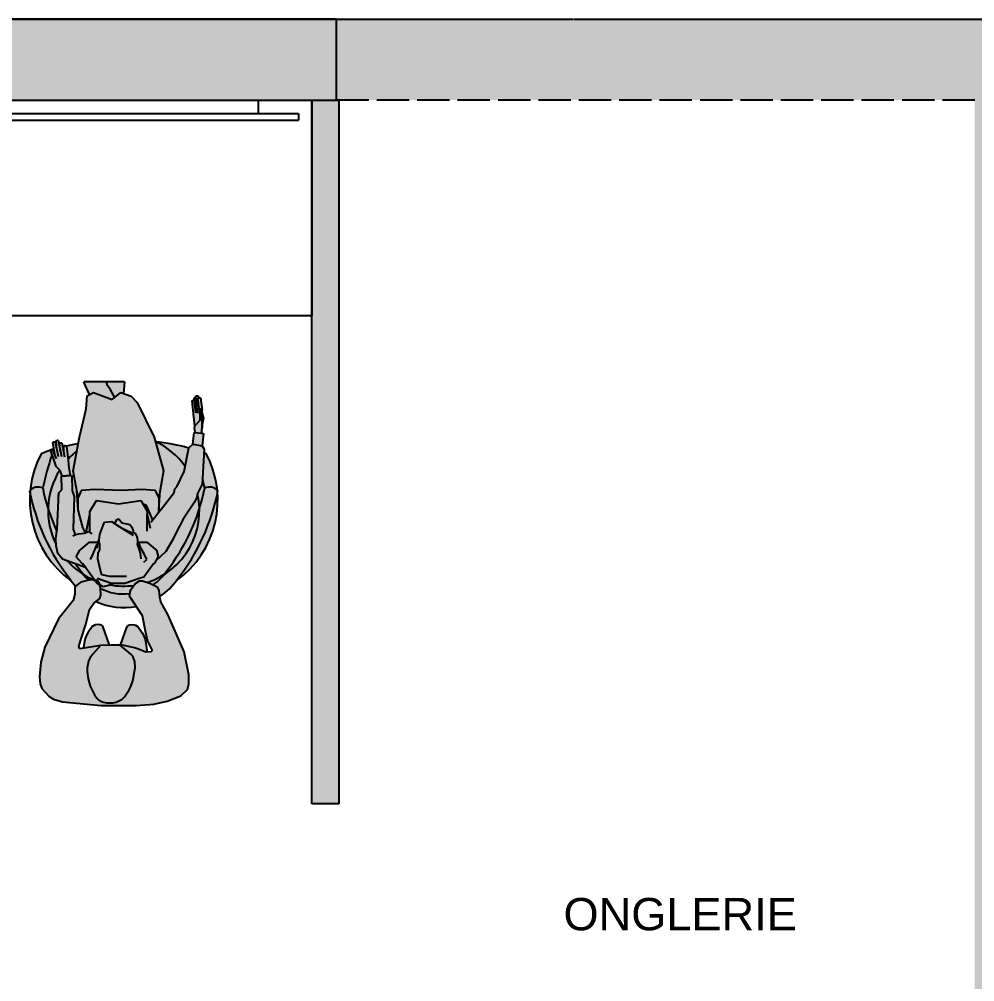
# Model space of a CAD drawing. Header units: millimetres. Extents: x 61345 to 69644, y 9491 to 29385.
# Drawn here: x 64553.7 to 64908.5, y 18726.3 to 19083.6 of the extents above; entities that cross this region are included whole.
import ezdxf

# ---------------------------------------------------------------- set-up
doc = ezdxf.new("R2010")
doc.units = ezdxf.units.MM
doc.linetypes.add('ACAD_ISO02W100', pattern=[15, 12, -3])
doc.linetypes.add('DASHED2', pattern=[0.375, 0.25, -0.125])
doc.layers.add('Plan Archi', color=8, linetype='Continuous')
doc.styles.get("Standard").update_dxf_attribs({"font": 'arial.ttf'})

msp = doc.modelspace()

# ---------------------------------------------------------------- hatches: boundary and pattern name
at = {"layer": 'Plan Archi'}
h = msp.add_hatch(color=256, dxfattribs=at)
h.dxf.hatch_style = 1
h.paths.add_polyline_path([(64671.47, 19083.57), (63976.8, 19083.57), (63976.8, 19053.57), (64671.47, 19053.57)])
at = {"layer": 'Plan Archi', "linetype": 'ACAD_ISO02W100'}
msp.add_hatch(color=256, dxfattribs=at).paths.add_polyline_path([(64671.47, 19083.57), (64938.47, 19083.57), (64938.47, 19053.57), (64671.47, 19053.57)])
at = {"layer": 'Plan Archi'}
h = msp.add_hatch(color=256, dxfattribs=at)
h.dxf.hatch_style = 1
h.paths.add_polyline_path([(64662.39, 19053.57), (64672.39, 19053.57), (64672.39, 18792.3), (64662.39, 18792.3)])
h = msp.add_hatch(color=256, dxfattribs=at)
h.dxf.hatch_style = 1
h.paths.add_polyline_path([(65419.16, 18372.3), (65419.16, 18402.3), (65164.18, 18402.3), (65164.18, 18816.11), (64938.47, 18816.11), (64938.47, 19053.57), (64908.47, 19053.57), (64908.47, 18592.3), (64898.47, 18592.3), (64898.47, 18582.3), (64928.47, 18582.3), (64928.47, 18572.3), (64938.47, 18572.3), (64938.47, 18582.3), (65029.89, 18582.3), (65029.89, 18592.3), (64938.47, 18592.3), (64938.47, 18786.11), (65134.18, 18786.11), (65134.18, 18592.3), (65124.18, 18592.3), (65124.18, 18582.3), (65134.18, 18582.3), (65134.18, 18402.3), (64938.47, 18402.3), (64938.47, 18372.3)])
at = {"layer": 'Plan Archi', "true_color": 0xffffff}
h = msp.add_hatch(color=7, dxfattribs=at)
h.dxf.hatch_style = 1
h.paths.add_polyline_path([(64573.77, 18915.97), (64575.54, 18906.01), (64576.64, 18908.6), (64581.82, 18909.01), (64591.65, 18908.6), (64599.15, 18909.01), (64604.34, 18908.6), (64605.57, 18906.01), (64607.2, 18915.97), (64603.79, 18928.39), (64597.52, 18941.35), (64595.2, 18943.67), (64591.37, 18945.04), (64588.24, 18942.44), (64581.28, 18945.04), (64578.96, 18943.81), (64578.55, 18938.9), (64576.09, 18928.39)])
h.paths.add_polyline_path([(64591.37, 18945.04), (64592.38, 18944.68), (64592.72, 18948.95), (64586.07, 18948.95), (64586.46, 18947.63), (64587.55, 18945.99), (64589.16, 18943.21)])
h.paths.add_polyline_path([(64588.24, 18942.44), (64589.16, 18943.21), (64587.55, 18945.99), (64586.46, 18947.63), (64586.07, 18948.95), (64577.67, 18948.95), (64578.27, 18947.49), (64579.77, 18944.24), (64581.28, 18945.04)])
h.paths.add_polyline_path([(64618.12, 18925.8), (64621.67, 18925.25), (64622.12, 18929.84), (64621.4, 18929.89), (64618.6, 18930.12)])
h.paths.add_polyline_path([(64621.67, 18932.21), (64621.67, 18935.08), (64621.67, 18935.21), (64621.67, 18938.21), (64621.4, 18938.9), (64620.85, 18938.76), (64620.71, 18936.99), (64620.71, 18934.67), (64618.94, 18932.62), (64618.8, 18931.53), (64619.09, 18930.08), (64621.4, 18929.89), (64621.4, 18931.25)])
h = msp.add_hatch(color=7, dxfattribs=at)
h.dxf.hatch_style = 1
h.paths.add_polyline_path([(64618.53, 18936.03), (64618.94, 18932.62), (64620.71, 18934.67), (64620.71, 18936.99), (64620.85, 18938.76), (64621.4, 18938.9), (64621.57, 18938.46), (64620.99, 18942.99), (64620.58, 18942.99), (64620.31, 18942.99), (64620.17, 18943.81), (64619.76, 18943.81), (64619.21, 18943.81), (64619.3, 18942.99), (64619.21, 18942.99), (64618.67, 18942.99), (64618.75, 18942.17), (64618.12, 18942.17), (64617.85, 18941.9)])
h = msp.add_hatch(color=7, dxfattribs=at)
h.dxf.hatch_style = 1
h.paths.add_polyline_path([(64621.67, 18933.17), (64622.08, 18935.49), (64621.67, 18937.53), (64621.67, 18935.21)])
h = msp.add_hatch(color=7, dxfattribs=at)
h.dxf.hatch_style = 1
h.paths.add_polyline_path([(64557.76, 18908.79, -0.292249), (64562.42, 18909.58, -0.028149), (64565.87, 18922), (64565.45, 18923.2), (64565.58, 18923.75), (64561.83, 18922.3, 0.096549)])
h.paths.add_polyline_path([(64572.98, 18875.1, -0.008687), (64572.5, 18875.79, -0.114135), (64557.66, 18907.69, 0.260508)])
h.paths.add_polyline_path([(64615.34, 18917.61), (64616.62, 18924.42, 0.041394), (64604.42, 18926.69, -0.128467)])
h = msp.add_hatch(color=7, dxfattribs=at)
h.dxf.hatch_style = 1
h.paths.add_polyline_path([(64608.4, 18878.75, -0.020541), (64607.48, 18877.48, 0.263343), (64620.58, 18901.86, -0.090174)], flags=17)
h.paths.add_polyline_path([(64605.97, 18908.44), (64605.57, 18901.5), (64605.23, 18900.21), (64606.93, 18902.32), (64611.16, 18907.92), (64611.44, 18909.28), (64612.25, 18909.97), (64614.98, 18915.7), (64615.34, 18917.61, 0.128467), (64604.42, 18926.69, 0.000565), (64604.25, 18926.71), (64607.2, 18915.97)])
h.paths.add_polyline_path([(64575.54, 18906.01), (64575.54, 18901.5), (64575.16, 18908.17), (64573.77, 18915.97), (64575.15, 18923.37, 0.040509), (64571.81, 18920.28), (64571.86, 18919.93), (64572.13, 18916.93), (64572.27, 18916.38), (64572.55, 18914.16), (64569.4, 18913.97), (64569.54, 18908.87), (64568.45, 18907.78), (64567.77, 18894.41), (64567.28, 18890.77), (64567.39, 18888.08), (64568.06, 18885.21), (64569.76, 18883.12), (64578.35, 18880.02), (64580.87, 18876.53), (64581.73, 18875.31), (64582.67, 18875.24), (64583.35, 18874.43), (64583.56, 18873.59), (64584.82, 18872.85), (64586.87, 18873.39), (64587.77, 18874.14), (64587.96, 18874.08), (64592.88, 18874.08), (64598.2, 18875.99), (64599.97, 18876.53), (64603.52, 18881.44), (64603.93, 18881.72), (64604.33, 18882.47), (64608.08, 18886.03), (64610.66, 18890.48), (64611.94, 18893.05), (64614.5, 18898.03), (64618.8, 18904.37), (64619.5, 18905.93), (64620.03, 18907.78), (64621.62, 18911), (64622.35, 18924.02), (64621.67, 18925.25), (64618.12, 18925.8), (64616.62, 18924.43), (64614.98, 18915.7), (64612.25, 18909.97), (64611.44, 18909.28), (64611.16, 18907.92), (64606.93, 18902.32), (64605.23, 18900.21), (64605.57, 18901.5), (64605.57, 18906.01), (64604.34, 18908.6), (64599.15, 18909.01), (64591.65, 18908.6), (64581.82, 18909.01), (64576.64, 18908.6)])
h.paths.add_polyline_path([(64591.78, 18894.68), (64590.83, 18895.23), (64587.96, 18897.14)], flags=16)
h.paths.add_polyline_path([(64564.4, 18901.86, 0.03092), (64567.64, 18893.44), (64567.77, 18894.41), (64568.45, 18907.78), (64569.54, 18908.87), (64569.4, 18913.97), (64569.65, 18913.99), (64568.86, 18916.11), (64568.72, 18916.24, 0.136056)])
h.paths.add_polyline_path([(64572.5, 18875.79, 0.035379), (64574.61, 18873.11), (64576.14, 18874.36), (64576.61, 18874.56), (64578.57, 18875.16), (64579.5, 18875.32, -0.038546), (64577.5, 18877.48, -0.068994), (64571.6, 18882.46), (64569.76, 18883.12), (64568.06, 18885.21), (64567.39, 18888.08), (64567.36, 18888.68, -0.122041), (64564.4, 18901.86, -0.027275), (64562.42, 18909.58, 0.292249), (64557.76, 18908.79, 0.007458), (64557.66, 18907.69, 0.114135)])
h.paths.add_polyline_path([(64562.42, 18909.58, 0.027275), (64564.4, 18901.86, -0.136056), (64568.72, 18916.24), (64567.36, 18917.61), (64566.4, 18920.47), (64565.87, 18922, 0.028149)])
h.paths.add_polyline_path([(64571.81, 18920.28, -0.040509), (64575.15, 18923.37), (64575.65, 18926.03, 0.015204), (64571.18, 18925.13)])
h.paths.add_polyline_path([(64610.66, 18890.48), (64608.08, 18886.03), (64604.33, 18882.47), (64603.93, 18881.72), (64603.52, 18881.44), (64599.97, 18876.53), (64598.2, 18875.99), (64592.88, 18874.08), (64587.96, 18874.08), (64587.77, 18874.14), (64587.19, 18873.66, 0.082095), (64596.35, 18873.42), (64596.86, 18874.16), (64598.16, 18874.96), (64599.48, 18875.01), (64601.02, 18874.48, 0.063579), (64607.48, 18877.48, 0.020541), (64608.4, 18878.75, 0.090174), (64620.58, 18901.86, 0.049524), (64619.92, 18907.38), (64619.5, 18905.93), (64618.8, 18904.37), (64614.5, 18898.03), (64611.94, 18893.05)], flags=17)
h.paths.add_polyline_path([(64620.58, 18901.86, 0.027275), (64622.56, 18909.58, 0.007853), (64621.74, 18913.08), (64621.62, 18911), (64620.03, 18907.78), (64619.92, 18907.38, -0.049524)])
h.paths.add_polyline_path([(64576.58, 18878.75, 0.020541), (64577.5, 18877.48, 0.04204), (64581.69, 18875.31), (64581.73, 18875.31), (64580.87, 18876.53), (64578.35, 18880.02), (64574.63, 18881.36, 0.011168)], flags=17)
h.paths.add_polyline_path([(64577.5, 18877.48, -0.020541), (64576.58, 18878.75, -0.011168), (64574.63, 18881.36), (64571.6, 18882.46, 0.068994)], flags=17)
h.paths.add_polyline_path([(64567.36, 18888.68), (64567.28, 18890.77), (64567.64, 18893.44, -0.03092), (64564.4, 18901.86, 0.122041)], flags=17)
h.paths.add_polyline_path([(64594.66, 18870.35), (64594.94, 18871.37), (64596.35, 18873.42, -0.082095), (64587.19, 18873.66), (64586.87, 18873.39), (64584.82, 18872.85), (64583.56, 18873.59), (64583.82, 18872.53), (64583.84, 18872.3, 0.146984)])
h.paths.add_polyline_path([(64601.02, 18874.48), (64602.19, 18874.08), (64603.25, 18873.54, 0.076097), (64607.48, 18877.48, -0.063579)], flags=16)
h.paths.add_polyline_path([(64583.62, 18868.54), (64582.21, 18867.48, 0.159146), (64597.08, 18865.63), (64594.46, 18869.58), (64594.66, 18870.35, -0.146984), (64583.84, 18872.3), (64584.04, 18869.82)])
h = msp.add_hatch(color=7, dxfattribs=at)
h.dxf.hatch_style = 1
h.paths.add_polyline_path([(64568.86, 18916.11), (64569.65, 18913.99), (64572.55, 18914.16), (64572.27, 18916.38), (64572.13, 18916.93), (64571.86, 18919.93), (64571.18, 18925.11), (64570.5, 18925.52), (64570.22, 18925.11), (64570.22, 18924.9, 0.001369), (64569.82, 18924.8), (64569.54, 18926.34), (64568.99, 18926.34), (64568.58, 18926.07), (64569.06, 18922.95), (64568.18, 18927.3), (64567.63, 18927.3), (64567.36, 18926.89), (64567.63, 18924.02), (64567.08, 18926.75), (64566.54, 18926.75), (64566.13, 18926.48), (64566.85, 18922.13), (64566.81, 18922.25), (64565.99, 18924.02), (64565.58, 18923.75), (64565.45, 18923.2), (64566.4, 18920.47), (64567.36, 18917.61)])
h = msp.add_hatch(color=7, dxfattribs=at)
h.dxf.hatch_style = 1
h.paths.add_polyline_path([(64627.32, 18907.69, -0.114492), (64612.41, 18875.7, -0.007769), (64611.98, 18875.09, 0.260671)])
h.paths.add_polyline_path([(64627.32, 18907.69, 0.007458), (64627.23, 18908.79, 0.292249), (64622.56, 18909.58, -0.027275), (64620.58, 18901.86, -0.263343), (64607.48, 18877.48, -0.076097), (64603.25, 18873.54), (64605.09, 18872.61), (64605.67, 18871.53), (64605.87, 18869.23, 0.096222), (64612.41, 18875.7, 0.114492)])
h.paths.add_polyline_path([(64623.12, 18922.36, -0.047369), (64622.27, 18922.63), (64621.74, 18913.08, -0.007853), (64622.56, 18909.58, -0.292249), (64627.23, 18908.79, 0.096987)])
h.paths.add_polyline_path([(64612.25, 18909.97), (64611.44, 18909.28), (64611.16, 18907.92), (64606.93, 18902.32), (64603.16, 18897.66), (64601.75, 18900.82), (64600.65, 18903.28), (64599.52, 18903.78), (64598.88, 18904.92), (64590.56, 18903.69), (64582.37, 18904.92), (64579.91, 18900.82), (64579.91, 18899.73), (64579.91, 18897.27), (64579.91, 18893.03), (64579.37, 18893.45), (64577.86, 18892.77), (64575.77, 18892.57), (64574.73, 18892.36), (64574.45, 18892.23), (64573.77, 18894.27), (64574.04, 18906.42), (64573.36, 18908.46), (64573.22, 18914.2), (64569.4, 18913.97), (64569.54, 18908.87), (64568.45, 18907.78), (64567.77, 18894.41), (64567.28, 18890.77), (64567.39, 18888.08), (64568.06, 18885.21), (64569.76, 18883.12), (64578.35, 18880.02), (64580.87, 18876.53), (64581.73, 18875.31), (64582.67, 18875.24), (64583.35, 18874.43), (64583.56, 18873.59), (64584.82, 18872.85), (64586.87, 18873.39), (64587.77, 18874.14), (64587.96, 18874.08), (64592.88, 18874.08), (64598.2, 18875.99), (64599.97, 18876.53), (64603.52, 18881.44), (64603.93, 18881.72), (64604.33, 18882.47), (64608.08, 18886.03), (64610.66, 18890.48), (64611.94, 18893.05), (64614.5, 18898.03), (64618.8, 18904.37), (64619.5, 18905.93), (64620.03, 18907.78), (64621.62, 18911), (64622.35, 18924.02), (64621.67, 18925.25), (64618.12, 18925.8), (64616.62, 18924.43), (64614.98, 18915.7)])
h.paths.add_polyline_path([(64591.78, 18894.68), (64590.83, 18895.23), (64591.56, 18894.79)], flags=16)
h = msp.add_hatch(color=7, dxfattribs=at)
h.dxf.hatch_style = 1
h.paths.add_polyline_path([(64584.02, 18851.1), (64576.14, 18849.9), (64575.82, 18850.7), (64576.61, 18853.21), (64578.37, 18858.86), (64579.84, 18864.44), (64581.39, 18866.87), (64583.62, 18868.54), (64584.04, 18869.82), (64583.82, 18872.53), (64583.35, 18874.43), (64582.67, 18875.24), (64580.12, 18875.43), (64578.57, 18875.16), (64576.61, 18874.56), (64576.14, 18874.36), (64574.38, 18872.92), (64574.38, 18870.1), (64573.67, 18867.83), (64568.33, 18861.02), (64563.24, 18850.44), (64561.71, 18844.89), (64561.23, 18839.45), (64561.48, 18836.84), (64562.09, 18835.13), (64564.82, 18832.18), (64566.44, 18831.22), (64569.8, 18830.23), (64584.1, 18828.83), (64597.12, 18828.87), (64603.62, 18829.35), (64608.6, 18830.43), (64613.7, 18832.46), (64616.13, 18834.81), (64616.71, 18836.59), (64616.72, 18840.18), (64614.93, 18848.75), (64609, 18862.37), (64606.25, 18867.35), (64605.88, 18869.09), (64605.67, 18871.53), (64605.09, 18872.61), (64602.19, 18874.08), (64599.48, 18875.01), (64598.16, 18874.96), (64596.86, 18874.16), (64594.94, 18871.37), (64594.46, 18869.58), (64599.36, 18862.21), (64600.51, 18855.96), (64601.31, 18852.73), (64602.09, 18851.21), (64603.03, 18849.31), (64602.66, 18848.75), (64600.7, 18848.68), (64597.92, 18849.76), (64596.53, 18850.22), (64592.03, 18851.18), (64587.73, 18851.26), (64583.94, 18851.1)])
h = msp.add_hatch(color=7, dxfattribs=at)
h.dxf.hatch_style = 1
h.paths.add_polyline_path([(64579.5, 18875.32), (64580.12, 18875.43), (64581.69, 18875.31, -0.04204), (64577.5, 18877.48, 0.038546)])
h = msp.add_hatch(color=7, dxfattribs=at)
h.dxf.hatch_style = 1
h.paths.add_polyline_path([(64596.68, 18842.79), (64596.61, 18845.16), (64595.86, 18847.16), (64595.14, 18847.95), (64591.19, 18851.19), (64587.73, 18851.26), (64584.05, 18851.1), (64583.94, 18851.08), (64581, 18847.95), (64579.94, 18846.46), (64579.46, 18845.33), (64578.96, 18842.81), (64578.92, 18841.47), (64579.24, 18838.72), (64580.01, 18836.03), (64581.58, 18832.83), (64582.55, 18831.5), (64583.08, 18830.98), (64584.45, 18830.23), (64586.09, 18829.83), (64588.45, 18829.86), (64589.62, 18830.11), (64591.92, 18831.22), (64592.79, 18832.06), (64594.48, 18834.59), (64595.13, 18835.93), (64595.81, 18838.03)])
h.paths.add_polyline_path([(64596.53, 18850.22), (64597.92, 18849.76), (64600.7, 18848.68), (64601.13, 18848.69), (64600.54, 18852.73), (64600.4, 18853.39), (64599.96, 18854.66), (64599.32, 18855.87), (64597.71, 18858.11), (64597.48, 18858.33), (64596.89, 18858.67), (64596.42, 18858.81), (64595.4, 18858.89), (64594.68, 18858.77), (64594.07, 18858.49), (64593.84, 18858.29), (64593.6, 18857.91), (64591.23, 18851.19), (64592.03, 18851.18)])
h.paths.add_polyline_path([(64583.94, 18851.08), (64583.95, 18851.1), (64583.94, 18851.1), (64587.22, 18851.24), (64584.86, 18857.91), (64584.63, 18858.29), (64584.4, 18858.49), (64583.79, 18858.77), (64583.06, 18858.89), (64582.05, 18858.81), (64581.58, 18858.67), (64580.98, 18858.33), (64580.76, 18858.11), (64579.15, 18855.87), (64578.51, 18854.66), (64578.07, 18853.39), (64577.93, 18852.73), (64577.55, 18850.12)])

# ---------------------------------------------------------------- linework, layer by layer
at = {"layer": 'Plan Archi', "linetype": 'DASHED2'}
msp.add_line((63946.8, 19083.57), (64938.47, 19083.57), dxfattribs=at)
at = {"layer": 'Plan Archi'}
for p, q in [((64671.47, 19083.57), (63976.8, 19083.57)), ((64671.47, 19053.57), (64671.47, 19083.57)), ((63976.8, 19053.57), (64662.39, 19053.57)), ((63976.8, 19053.57), (64671.47, 19053.57)), ((63996.8, 19053.57), (64642.39, 19053.57)), ((64662.39, 19053.57), (64672.39, 19053.57)), ((64662.39, 18792.3), (64662.39, 19053.57)), ((64672.39, 19053.57), (64672.39, 18792.3)), ((63981.8, 19048.57), (64657.39, 19048.57)), ((63996.8, 19048.57), (64642.39, 19048.57)), ((63981.8, 19046.07), (64657.39, 19046.07)), ((63976.8, 18973.57), (64662.39, 18973.57)), ((64592.72, 18948.95, 0), (64577.67, 18948.95, 0)), ((64578.27, 18947.49, 0), (64577.67, 18948.95, 0)), ((64579.77, 18944.22, 0), (64578.27, 18947.49, 0)), ((64586.46, 18947.63, 0), (64586.07, 18948.95, 0)), ((64587.55, 18945.99, 0), (64586.46, 18947.63, 0)), ((64592.72, 18948.95, 0), (64592.38, 18944.68, 0)), ((64578.55, 18938.9, 0), (64578.96, 18943.81, 0)), ((64578.96, 18943.81, 0), (64581.28, 18945.04, 0)), ((64581.28, 18945.04, 0), (64588.24, 18942.44, 0)), ((64589.16, 18943.21, 0), (64587.55, 18945.99, 0)), ((64588.24, 18942.44, 0), (64591.37, 18945.04, 0)), ((64591.37, 18945.04, 0), (64595.2, 18943.67, 0)), ((64595.2, 18943.67, 0), (64597.52, 18941.35, 0)), ((64619.21, 18937.53, 0), (64618.67, 18942.99, 0)), ((64618.67, 18942.99, 0), (64619.21, 18942.99, 0)), ((64619.9, 18937.4, 0), (64619.21, 18943.81, 0)), ((64619.21, 18943.81, 0), (64619.76, 18943.81, 0)), ((64619.21, 18942.99, 0), (64619.35, 18942.99, 0)), ((64619.76, 18943.81, 0), (64620.17, 18943.81, 0)), ((64620.71, 18937.12, 0), (64620.03, 18942.99, 0)), ((64620.03, 18942.99, 0), (64620.58, 18942.99, 0)), ((64620.17, 18943.81, 0), (64620.31, 18942.99, 0)), ((64620.58, 18942.99, 0), (64620.99, 18942.99, 0)), ((64620.99, 18942.99, 0), (64621.57, 18938.46, 0)), ((64597.52, 18941.35, 0), (64603.79, 18928.39, 0)), ((64617.85, 18941.9, 0), (64618.12, 18942.17, 0)), ((64618.53, 18936.03, 0), (64617.85, 18941.9, 0)), ((64618.12, 18942.17, 0), (64618.75, 18942.17, 0)), ((64576.09, 18928.39, 0), (64578.55, 18938.9, 0)), ((64618.94, 18932.62, 0), (64618.53, 18936.03, 0)), ((64620.85, 18938.76, 0), (64620.71, 18936.99, 0)), ((64620.71, 18937.12, 0), (64620.71, 18937.12, 0)), ((64620.71, 18936.99, 0), (64620.71, 18934.67, 0)), ((64621.4, 18938.9, 0), (64620.85, 18938.76, 0)), ((64621.67, 18938.21, 0), (64621.4, 18938.9, 0)), ((64621.67, 18935.21, 0), (64621.67, 18938.21, 0)), ((64621.67, 18937.53, 0), (64622.08, 18935.49, 0)), ((64618.8, 18931.53, 0), (64618.94, 18932.62, 0)), ((64620.71, 18934.67, 0), (64618.94, 18932.62, 0)), ((64621.67, 18932.21, 0), (64621.4, 18931.25, 0)), ((64622.08, 18935.49, 0), (64621.67, 18933.17, 0)), ((64621.67, 18932.21, 0), (64621.67, 18935.21, 0)), ((64621.67, 18935.08, 0), (64621.67, 18932.21, 0)), ((64618.12, 18925.8, 0), (64618.6, 18930.12, 0)), ((64618.6, 18930.12, 0), (64621.4, 18929.89, 0)), ((64619.09, 18930.08, 0), (64618.8, 18931.53, 0)), ((64621.4, 18931.25, 0), (64621.4, 18929.89, 0)), ((64621.4, 18929.89, 0), (64622.12, 18929.84, 0)), ((64622.12, 18929.84, 0), (64621.67, 18925.25, 0)), ((64566.13, 18926.48, 0), (64566.54, 18926.75, 0)), ((64566.85, 18922.13, 0), (64566.13, 18926.48, 0)), ((64566.54, 18926.75, 0), (64567.08, 18926.75, 0)), ((64567.08, 18926.75, 0), (64568.18, 18921.29, 0)), ((64567.36, 18926.89, 0), (64567.63, 18927.3, 0)), ((64567.63, 18924.02, 0), (64567.36, 18926.89, 0)), ((64567.63, 18927.3, 0), (64568.18, 18927.3, 0)), ((64568.18, 18927.3, 0), (64569.4, 18921.29, 0)), ((64568.58, 18926.07, 0), (64568.99, 18926.34, 0)), ((64569.06, 18922.95, 0), (64568.58, 18926.07, 0)), ((64568.99, 18926.34, 0), (64569.54, 18926.34, 0)), ((64569.54, 18926.34, 0), (64570.5, 18921.16, 0)), ((64570.22, 18925.11, 0), (64570.5, 18925.52, 0)), ((64570.22, 18922.79, 0), (64570.22, 18925.11, 0)), ((64570.5, 18925.52, 0), (64571.18, 18925.11, 0)), ((64571.18, 18925.11, 0), (64571.86, 18919.93, 0)), ((64573.77, 18915.97, 0), (64576.09, 18928.39, 0)), ((64603.79, 18928.39, 0), (64607.2, 18915.97, 0)), ((64616.62, 18924.43, 0), (64618.12, 18925.8, 0)), ((64618.12, 18925.8, 0), (64621.67, 18925.25, 0)), ((64621.67, 18925.25, 0), (64622.35, 18924.02, 0)), ((64565.58, 18923.75, 0), (64561.83, 18922.3, 0)), ((64565.45, 18923.2, 0), (64565.58, 18923.75, 0)), ((64566.4, 18920.47, 0), (64565.45, 18923.2, 0)), ((64565.99, 18924.02, 0), (64565.58, 18923.75, 0)), ((64566.81, 18922.25, 0), (64565.99, 18924.02, 0)), ((64567.49, 18920.34, 0), (64566.81, 18922.25, 0)), ((64614.98, 18915.7, 0), (64616.62, 18924.43, 0)), ((64622.35, 18924.02, 0), (64621.62, 18911, 0)), ((64567.36, 18917.61, 0), (64566.4, 18920.47, 0)), ((64571.86, 18919.93, 0), (64572.13, 18916.93, 0)), ((64568.86, 18916.11, 0), (64567.36, 18917.61, 0)), ((64569.68, 18913.92, 0), (64568.86, 18916.11, 0)), ((64572.13, 18916.93, 0), (64572.27, 18916.38, 0)), ((64572.27, 18916.38, 0), (64572.55, 18914.16, 0)), ((64575.54, 18906.01, 0), (64573.77, 18915.97, 0)), ((64607.2, 18915.97, 0), (64605.57, 18906.01, 0)), ((64612.25, 18909.97, 0), (64614.98, 18915.7, 0)), ((64569.4, 18913.97, 0), (64573.22, 18914.2, 0)), ((64569.54, 18908.87, 0), (64569.4, 18913.97, 0)), ((64572.55, 18914.16, 0), (64569.65, 18913.99, 0)), ((64573.22, 18914.2, 0), (64573.36, 18908.46, 0)), ((64621.62, 18911, 0), (64620.03, 18907.78, 0)), ((64567.77, 18894.41, 0), (64568.45, 18907.78, 0)), ((64568.31, 18906.55, 0), (64568.45, 18907.78, 0)), ((64568.45, 18907.78, 0), (64569.54, 18908.87, 0)), ((64573.36, 18908.46, 0), (64574.04, 18906.42, 0)), ((64575.54, 18901.5, 0), (64575.13, 18908.6, 0)), ((64576.64, 18908.6, 0), (64575.54, 18906.01, 0)), ((64581.82, 18909.01, 0), (64576.64, 18908.6, 0)), ((64591.65, 18908.6, 0), (64581.82, 18909.01, 0)), ((64599.15, 18909.01, 0), (64591.65, 18908.6, 0)), ((64604.34, 18908.6, 0), (64599.15, 18909.01, 0)), ((64605.57, 18906.01, 0), (64604.34, 18908.6, 0)), ((64605.57, 18901.5, 0), (64605.98, 18908.6, 0)), ((64606.93, 18902.32, 0), (64611.16, 18907.92, 0)), ((64611.16, 18907.92, 0), (64611.44, 18909.28, 0)), ((64611.44, 18909.28, 0), (64612.25, 18909.97, 0)), ((64620.03, 18907.78, 0), (64619.5, 18905.93, 0)), ((64574.04, 18906.42, 0), (64573.77, 18894.27, 0)), ((64575.54, 18901.5, 0), (64575.54, 18906.01, 0)), ((64579.91, 18900.82, 0), (64582.37, 18904.92, 0)), ((64582.37, 18904.92, 0), (64590.56, 18903.69, 0)), ((64590.56, 18903.69, 0), (64598.88, 18904.92, 0)), ((64598.88, 18904.92, 0), (64601.2, 18900.82, 0)), ((64599.43, 18903.82, 0), (64600.65, 18903.28, 0)), ((64605.57, 18906.01, 0), (64605.57, 18901.5, 0)), ((64618.8, 18904.37, 0), (64614.5, 18898.03, 0)), ((64619.5, 18905.93, 0), (64618.8, 18904.37, 0)), ((64577.32, 18894.95, 0), (64575.54, 18901.5, 0)), ((64579.91, 18899.73, 0), (64579.91, 18900.82, 0)), ((64600.65, 18903.28, 0), (64601.75, 18900.82, 0)), ((64601.2, 18900.82, 0), (64601.2, 18899.73, 0)), ((64601.75, 18900.82, 0), (64603.16, 18897.66, 0)), ((64602.56, 18896.9, 0), (64606.93, 18902.32, 0)), ((64605.57, 18901.5, 0), (64605.23, 18900.21, 0)), ((64578.55, 18893.18, 0), (64579.91, 18899.73, 0)), ((64579.91, 18897.27, 0), (64579.91, 18899.73, 0)), ((64579.91, 18893.04, 0), (64579.91, 18897.27, 0)), ((64584.01, 18893.45, 0), (64585.37, 18896.87, 0)), ((64585.37, 18896.87, 0), (64587.96, 18897.14, 0)), ((64587.96, 18897.14, 0), (64591.78, 18894.68, 0)), ((64587.96, 18897.14, 0), (64590.83, 18895.23, 0)), ((64589.33, 18896.59, 0), (64588.92, 18896.59, 0)), ((64588.92, 18896.59, 0), (64588.92, 18896.59, 0)), ((64588.92, 18896.59, 0), (64589.33, 18896.59, 0)), ((64589.33, 18896.59, 0), (64590.01, 18897.96, 0)), ((64590.01, 18897.96, 0), (64590.83, 18897.96, 0)), ((64590.83, 18897.96, 0), (64591.78, 18896.59, 0)), ((64591.78, 18896.59, 0), (64594.79, 18896.05, 0)), ((64601.2, 18897.27, 0), (64601.2, 18899.73, 0)), ((64601.2, 18899.73, 0), (64602.29, 18894.68, 0)), ((64601.2, 18893.59, 0), (64601.2, 18897.27, 0)), ((64614.5, 18898.03, 0), (64611.94, 18893.05, 0)), ((64567.28, 18890.77, 0), (64567.77, 18894.41, 0)), ((64573.77, 18894.27, 0), (64574.45, 18892.23, 0)), ((64578.33, 18892.98, 0), (64577.32, 18894.95, 0)), ((64577.86, 18892.77, 0), (64579.37, 18893.45, 0)), ((64579.37, 18893.45, 0), (64580.59, 18892.5, 0)), ((64583.6, 18892.36, 0), (64584.01, 18893.45, 0)), ((64590.83, 18895.23, 0), (64591.78, 18894.68, 0)), ((64590.83, 18895.23, 0), (64596.01, 18892.09, 0)), ((64591.78, 18894.68, 0), (64595.33, 18893.04, 0)), ((64594.79, 18896.05, 0), (64595.47, 18895.09, 0)), ((64595.33, 18893.04, 0), (64596.56, 18892.91, 0)), ((64595.47, 18895.09, 0), (64596.01, 18893.73, 0)), ((64596.01, 18893.73, 0), (64596.1, 18892.96, 0)), ((64596.56, 18892.91, 0), (64597.24, 18891.82, 0)), ((64611.94, 18893.05, 0), (64610.66, 18890.48, 0)), ((64567.39, 18888.08, 0), (64567.28, 18890.77, 0)), ((64573.64, 18891.84, 0), (64574.73, 18892.36, 0)), ((64574.73, 18892.36, 0), (64575.77, 18892.57, 0)), ((64575.77, 18892.57, 0), (64577.86, 18892.77, 0)), ((64576.5, 18886.77, 0), (64579.77, 18889.5, 0)), ((64579.77, 18889.5, 0), (64582.91, 18889.5, 0)), ((64582.91, 18889.36, 0), (64583.32, 18890.45, 0)), ((64582.91, 18888.95, 0), (64582.91, 18889.36, 0)), ((64583.32, 18890.45, 0), (64583.6, 18892.36, 0)), ((64583.32, 18889.5, 0), (64583.32, 18890.45, 0)), ((64583.6, 18888.68, 0), (64583.32, 18889.5, 0)), ((64597.24, 18891.82, 0), (64597.65, 18890.45, 0)), ((64597.65, 18889.5, 0), (64597.52, 18888.68, 0)), ((64597.65, 18890.45, 0), (64597.65, 18889.5, 0)), ((64598.2, 18888.95, 0), (64597.65, 18889.5, 0)), ((64598.06, 18889.5, 0), (64601.06, 18889.5, 0)), ((64601.06, 18889.5, 0), (64604.34, 18886.77, 0)), ((64610.66, 18890.48, 0), (64608.08, 18886.03, 0)), ((64568.06, 18885.21, 0), (64567.39, 18888.08, 0)), ((64574.86, 18884.04, 0), (64576.23, 18886.49, 0)), ((64576.23, 18886.49, 0), (64576.5, 18886.77, 0)), ((64581.14, 18885.13, 0), (64582.64, 18888.68, 0)), ((64582.64, 18887.18, 0), (64582.91, 18888.95, 0)), ((64583.05, 18885.4, 0), (64583.6, 18886.63, 0)), ((64583.6, 18886.63, 0), (64583.6, 18888.68, 0)), ((64597.52, 18888.68, 0), (64598.2, 18886.63, 0)), ((64598.88, 18887.18, 0), (64598.2, 18888.95, 0)), ((64598.2, 18886.63, 0), (64598.61, 18885.4, 0)), ((64600.11, 18885.13, 0), (64598.88, 18887.18, 0)), ((64608.08, 18886.03, 0), (64604.33, 18882.47, 0)), ((64604.34, 18886.77, 0), (64604.61, 18886.49, 0)), ((64604.61, 18886.49, 0), (64605.22, 18884.15, 0)), ((64569.76, 18883.12, 0), (64568.06, 18885.21, 0)), ((64578.35, 18880.02, 0), (64569.76, 18883.12, 0)), ((64576.91, 18881.72, 0), (64574.86, 18884.04, 0)), ((64580.18, 18883.08, 0), (64581.14, 18885.13, 0)), ((64582.91, 18883.22, 0), (64583.05, 18885.4, 0)), ((64583.73, 18879.4, 0), (64582.91, 18883.22, 0)), ((64598.61, 18885.4, 0), (64598.88, 18883.22, 0)), ((64599.97, 18881.99, 0), (64601.06, 18883.08, 0)), ((64601.06, 18883.08, 0), (64600.11, 18885.13, 0)), ((64605.22, 18884.15, 0), (64603.93, 18881.72, 0)), ((64577.32, 18881.44, 0), (64576.91, 18881.72, 0)), ((64580.87, 18876.53, 0), (64577.32, 18881.44, 0)), ((64578.62, 18880.02, 0), (64578.35, 18880.02, 0)), ((64584.41, 18877.35, 0), (64583.73, 18879.4, 0)), ((64603.52, 18881.44, 0), (64599.97, 18876.53, 0)), ((64603.93, 18881.72, 0), (64603.52, 18881.44, 0)), ((64578.57, 18875.16, -78.14), (64576.61, 18874.56, -78.14)), ((64580.12, 18875.43, -78.14), (64578.57, 18875.16, -78.14)), ((64582.67, 18875.24, -78.14), (64580.12, 18875.43, -78.14)), ((64582.5, 18874.21, 0), (64580.87, 18876.53, 0)), ((64587.96, 18874.08, 0), (64582.64, 18875.99, 0)), ((64583.35, 18874.43, -78.14), (64582.67, 18875.24, -78.14)), ((64587.28, 18876.67, 0), (64584.41, 18877.35, 0)), ((64593.56, 18876.67, 0), (64587.28, 18876.67, 0)), ((64598.2, 18875.99, 0), (64592.88, 18874.08, 0)), ((64598.16, 18874.96, -78.14), (64596.86, 18874.16, -78.14)), ((64599.48, 18875.01, -78.14), (64598.16, 18874.96, -78.14)), ((64599.97, 18876.53, 0), (64598.2, 18875.99, 0)), ((64602.19, 18874.08, -78.14), (64599.48, 18875.01, -78.14)), ((64576.14, 18874.36, -78.14), (64574.38, 18872.92, -78.14)), ((64574.38, 18872.92, -78.14), (64574.38, 18870.1, -78.14)), ((64576.61, 18874.56, -78.14), (64576.14, 18874.36, -78.14)), ((64584.82, 18872.85, 0), (64582.5, 18874.21, 0)), ((64583.82, 18872.53, -78.14), (64583.35, 18874.43, -78.14)), ((64584.04, 18869.82, -78.14), (64583.82, 18872.53, -78.14)), ((64586.87, 18873.39, 0), (64584.82, 18872.85, 0)), ((64587.69, 18874.08, 0), (64586.87, 18873.39, 0)), ((64592.88, 18874.08, 0), (64587.96, 18874.08, 0)), ((64594.94, 18871.37, -78.14), (64594.46, 18869.58, -78.14)), ((64596.86, 18874.16, -78.14), (64594.94, 18871.37, -78.14)), ((64605.09, 18872.61, -78.14), (64602.19, 18874.08, -78.14)), ((64605.67, 18871.53, -78.14), (64605.09, 18872.61, -78.14)), ((64605.88, 18869.09, -78.14), (64605.67, 18871.53, -78.14)), ((64573.67, 18867.83, -78.14), (64568.33, 18861.02, -78.14)), ((64574.38, 18870.1, -78.14), (64573.67, 18867.83, -78.14)), ((64581.39, 18866.87, -78.14), (64583.62, 18868.54, -78.14)), ((64583.62, 18868.54, -78.14), (64584.04, 18869.82, -78.14)), ((64594.46, 18869.58, -78.14), (64599.36, 18862.21, -78.14)), ((64606.25, 18867.35, -78.14), (64605.88, 18869.09, -78.14)), ((64578.37, 18858.86, -78.14), (64579.84, 18864.44, -78.14)), ((64579.84, 18864.44, -78.14), (64581.39, 18866.87, -78.14)), ((64609, 18862.37, -78.14), (64606.25, 18867.35, -78.14)), ((64568.33, 18861.02, -78.14), (64563.24, 18850.44, -78.14)), ((64599.36, 18862.21, -78.14), (64600.51, 18855.96, -78.14)), ((64614.93, 18848.75, -78.14), (64609, 18862.37, -78.14)), ((64576.61, 18853.21, -78.14), (64578.37, 18858.86, -78.14)), ((64580.76, 18858.11, -78.14), (64579.15, 18855.87, -78.14)), ((64580.98, 18858.33, -78.14), (64580.76, 18858.11, -78.14)), ((64581.58, 18858.67, -78.14), (64580.98, 18858.33, -78.14)), ((64582.05, 18858.81, -78.14), (64581.58, 18858.67, -78.14)), ((64583.06, 18858.89, -78.14), (64582.05, 18858.81, -78.14)), ((64583.79, 18858.77, -78.14), (64583.06, 18858.89, -78.14)), ((64584.4, 18858.49, -78.14), (64583.79, 18858.77, -78.14)), ((64584.63, 18858.29, -78.14), (64584.4, 18858.49, -78.14)), ((64584.86, 18857.91, -78.14), (64584.63, 18858.29, -78.14)), ((64587.21, 18851.26, -78.14), (64584.86, 18857.91, -78.14)), ((64591.25, 18851.26, -78.14), (64593.6, 18857.91, -78.14)), ((64593.6, 18857.91, -78.14), (64593.84, 18858.29, -78.14)), ((64593.84, 18858.29, -78.14), (64594.07, 18858.49, -78.14)), ((64594.07, 18858.49, -78.14), (64594.68, 18858.77, -78.14)), ((64594.68, 18858.77, -78.14), (64595.4, 18858.89, -78.14)), ((64595.4, 18858.89, -78.14), (64596.42, 18858.81, -78.14)), ((64596.42, 18858.81, -78.14), (64596.89, 18858.67, -78.14)), ((64596.89, 18858.67, -78.14), (64597.48, 18858.33, -78.14)), ((64597.48, 18858.33, -78.14), (64597.71, 18858.11, -78.14)), ((64597.71, 18858.11, -78.14), (64599.32, 18855.87, -78.14)), ((64578.51, 18854.66, -78.14), (64578.07, 18853.39, -78.14)), ((64579.15, 18855.87, -78.14), (64578.51, 18854.66, -78.14)), ((64599.32, 18855.87, -78.14), (64599.96, 18854.66, -78.14)), ((64599.96, 18854.66, -78.14), (64600.4, 18853.39, -78.14)), ((64600.51, 18855.96, -78.14), (64601.31, 18852.73, -78.14)), ((64563.24, 18850.44, -78.14), (64561.71, 18844.89, -78.14)), ((64575.82, 18850.7, -78.14), (64576.61, 18853.21, -78.14)), ((64576.14, 18849.9, -78.14), (64575.82, 18850.7, -78.14)), ((64584.02, 18851.1, -78.14), (64576.14, 18849.9, -78.14)), ((64577.93, 18852.73, -78.14), (64577.57, 18850.3, -78.14)), ((64578.07, 18853.39, -78.14), (64577.93, 18852.73, -78.14)), ((64584.02, 18851.18, -78.14), (64581, 18847.95, -78.14)), ((64587.73, 18851.26, -78.14), (64583.94, 18851.1, -78.14)), ((64583.94, 18851.1, -78.14), (64584.02, 18851.1, -78.14)), ((64592.03, 18851.18, -78.14), (64587.73, 18851.26, -78.14)), ((64595.14, 18847.95, -78.14), (64591.11, 18851.26, -78.14)), ((64596.53, 18850.22, -78.14), (64592.03, 18851.18, -78.14)), ((64597.92, 18849.76, -78.14), (64596.53, 18850.22, -78.14)), ((64600.4, 18853.39, -78.14), (64600.54, 18852.73, -78.14)), ((64600.54, 18852.73, -78.14), (64601.13, 18848.69, -78.14)), ((64601.31, 18852.73, -78.14), (64602.09, 18851.21, -78.14)), ((64602.09, 18851.21, -78.14), (64603.03, 18849.31, -78.14)), ((64579.94, 18846.46, -78.14), (64579.46, 18845.33, -78.14)), ((64581, 18847.95, -78.14), (64579.94, 18846.46, -78.14)), ((64595.86, 18847.16, -78.14), (64595.14, 18847.95, -78.14)), ((64596.61, 18845.16, -78.14), (64595.86, 18847.16, -78.14)), ((64600.7, 18848.68, -78.14), (64597.92, 18849.76, -78.14)), ((64602.66, 18848.75, -78.14), (64600.7, 18848.68, -78.14)), ((64603.03, 18849.31, -78.14), (64602.66, 18848.75, -78.14)), ((64616.72, 18840.18, -78.14), (64614.93, 18848.75, -78.14)), ((64561.71, 18844.89, -78.14), (64561.23, 18839.45, -78.14)), ((64578.96, 18842.81, -78.14), (64578.92, 18841.47, -78.14)), ((64579.46, 18845.33, -78.14), (64578.96, 18842.81, -78.14)), ((64595.81, 18838.03, -78.14), (64596.68, 18842.79, -78.14)), ((64596.68, 18842.79, -78.14), (64596.61, 18845.16, -78.14)), ((64561.23, 18839.45, -78.14), (64561.48, 18836.84, -78.14)), ((64578.92, 18841.47, -78.14), (64579.24, 18838.72, -78.14)), ((64616.71, 18836.59, -78.14), (64616.72, 18840.18, -78.14)), ((64561.48, 18836.84, -78.14), (64562.09, 18835.13, -78.14)), ((64579.24, 18838.72, -78.14), (64580.01, 18836.03, -78.14)), ((64580.01, 18836.03, -78.14), (64581.58, 18832.83, -78.14)), ((64594.48, 18834.59, -78.14), (64595.13, 18835.93, -78.14)), ((64595.13, 18835.93, -78.14), (64595.81, 18838.03, -78.14)), ((64616.13, 18834.81, -78.14), (64616.71, 18836.59, -78.14)), ((64562.09, 18835.13, -78.14), (64564.82, 18832.18, -78.14)), ((64564.82, 18832.18, -78.14), (64566.44, 18831.22, -78.14)), ((64581.58, 18832.83, -78.14), (64582.55, 18831.5, -78.14)), ((64591.92, 18831.22, -78.14), (64592.79, 18832.06, -78.14)), ((64592.79, 18832.06, -78.14), (64594.48, 18834.59, -78.14)), ((64608.6, 18830.43, -78.14), (64613.7, 18832.46, -78.14)), ((64613.7, 18832.46, -78.14), (64616.13, 18834.81, -78.14)), ((64566.44, 18831.22, -78.14), (64569.8, 18830.23, -78.14)), ((64569.8, 18830.23, -78.14), (64584.1, 18828.83, -78.14)), ((64582.55, 18831.5, -78.14), (64583.08, 18830.98, -78.14)), ((64583.08, 18830.98, -78.14), (64584.45, 18830.23, -78.14)), ((64584.1, 18828.83, -78.14), (64597.12, 18828.87, -78.14)), ((64584.45, 18830.23, -78.14), (64586.09, 18829.83, -78.14)), ((64586.09, 18829.83, -78.14), (64588.45, 18829.86, -78.14)), ((64588.45, 18829.86, -78.14), (64589.62, 18830.11, -78.14)), ((64589.62, 18830.11, -78.14), (64591.92, 18831.22, -78.14)), ((64597.12, 18828.87, -78.14), (64603.62, 18829.35, -78.14)), ((64603.62, 18829.35, -78.14), (64608.6, 18830.43, -78.14)), ((64672.39, 18792.3), (64662.39, 18792.3))]:
    msp.add_line(p, q, dxfattribs=at)
at = {"layer": 'Plan Archi', "linetype": 'ACAD_ISO02W100'}
for p, q in [((64671.47, 19083.57), (64938.47, 19083.57)), ((64671.47, 19053.57), (64671.47, 19083.57)), ((64938.47, 19053.57), (64671.47, 19053.57))]:
    msp.add_line(p, q, dxfattribs=at)
at = {"layer": 'Plan Archi', "linetype": 'Continuous'}
for p, q in [((64642.39, 19053.57), (64642.39, 19048.57)), ((64662.39, 19053.57), (64662.39, 18973.57)), ((64657.39, 19048.57), (64657.39, 19046.07))]:
    msp.add_line(p, q, dxfattribs=at)
at = {"layer": 'Plan Archi', "extrusion": (0.092199, 0.995741, 0)}
msp.add_line((64557.49, 18908.52, 0.02), (64557.73, 18908.5, 0.07), dxfattribs=at)
at = {"layer": 'Plan Archi'}
for centre, radius, start, end in [((64588.18, 18852.02, 0.02), 75.06, 99.6082, 103.1074), ((64592.49, 18901.25, 0), 28.1, 35.5913, 65.2963), ((64596.8, 18852.02, 0.02), 75.06, 74.6932, 84.304), ((64594.47, 18905.1, 0), 36.9, 152.2084, 234.3826), ((64674.43, 18885.23, 0.02), 114.63, 161.2862, 167.7358), ((64588.18, 18852.02, 0.02), 75.06, 106.7407, 107.0976), ((64674.43, 18885.23, 0.02), 114.63, 160.2871, 160.5932), ((64588.18, 18852.02, 0.02), 75.06, 103.8404, 104.1542), ((64592.49, 18901.25, 0), 28.1, 128.1005, 137.3795), ((64590.51, 18905.1, 0.07), 36.9, 305.5824, 27.8909), ((64624.1, 18926.97, 0.02), 4.71, 247.1338, 257.9818), ((64592.49, 18901.25, 0), 28.1, 147.7641, 206.5878), ((64510.55, 18885.23, 0.02), 114.63, 12.2642, 14.064), ((64560.71, 18905.53, 0.02), 4.39, 67.0168, 137.0393), ((64634.04, 18923.82, 0.02), 78.06, 191.2959, 218.0475), ((64634.04, 18923.82, 0.02), 73.02, 191.2453, 204.5788), ((64592.49, 18901.25, 0), 28.1, 287.6788, 12.5851), ((64550.94, 18923.82, 0.02), 73.02, 321.8948, 348.7547), ((64550.94, 18923.82, 0.02), 78.06, 321.9525, 348.7041), ((64624.28, 18905.53, 0.02), 4.39, 42.9607, 112.9832), ((64592.49, 18901.25, 0), 28.1, 221.9822, 247.5117), ((64634.04, 18923.82, 0), 73.02, 215.5458, 218.1052), ((64592.49, 18889.34, 0), 19.11, 213.6344, 227.1711), ((64592.49, 18889.34, 0.02), 19.11, 304.2519, 326.3656), ((64592.49, 18889.33, 0), 24.14, 213.921, 222.2149), ((64592.49, 18889.33, 0.02), 24.14, 303.6564, 325.6411), ((64592.49, 18889.34, 0), 19.11, 243.0859, 276.5325), ((64592.49, 18901.25, 0), 28.1, 259.1255, 277.8981), ((64592.49, 18889.33, 0), 24.14, 244.8088, 280.9791)]:
    msp.add_arc(centre, radius, start, end, dxfattribs=at)

# ---------------------------------------------------------------- texts
at = {"layer": 'Plan Archi', "linetype": 'ByBlock'}
msp.add_text('ONGLERIE', height=12, rotation=360, dxfattribs=at).set_placement((64755.78, 18745.39))

doc.saveas('drawing.dxf')
